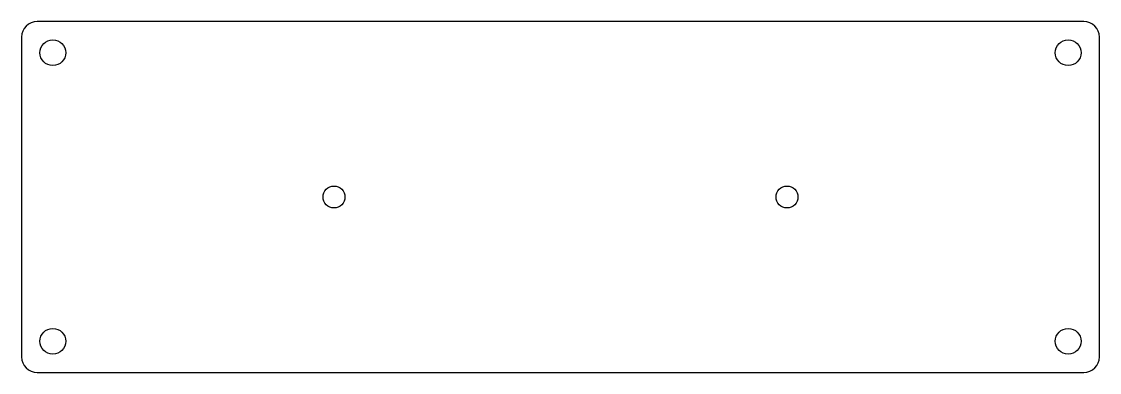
# Model space of a CAD drawing. Extents: x -69 to 69, y -23 to 22.
import ezdxf

# ---------------------------------------------------------------- set-up
doc = ezdxf.new("R2010")
doc.units = 0
doc.layers.get('0').update_dxf_attribs({"linetype": 'CONTINUOUS'})

msp = doc.modelspace()

# ---------------------------------------------------------------- linework, layer by layer
at = {"color": 7, "linetype": 'CONTINUOUS'}
for p, q in [((67, 22.5), (-67, 22.5)), ((-69, 20.5), (-69, -20.5)), ((69, -20.5), (69, 20.5)), ((-67, -22.5), (67, -22.5))]:
    msp.add_line(p, q, dxfattribs=at)
for centre, radius in [((-65, 18.5), 1.65), ((65, 18.5), 1.65), ((-29, 0), 1.4), ((29, 0), 1.4), ((-65, -18.5), 1.65), ((65, -18.5), 1.65)]:
    msp.add_circle(centre, radius, dxfattribs=at)
for centre, start, end in [((-67, 20.5), 90, 180), ((67, 20.5), 0, 90), ((-67, -20.5), 180, 270), ((67, -20.5), 270, 0)]:
    msp.add_arc(centre, 2, start, end, dxfattribs=at)

doc.saveas('drawing.dxf')
